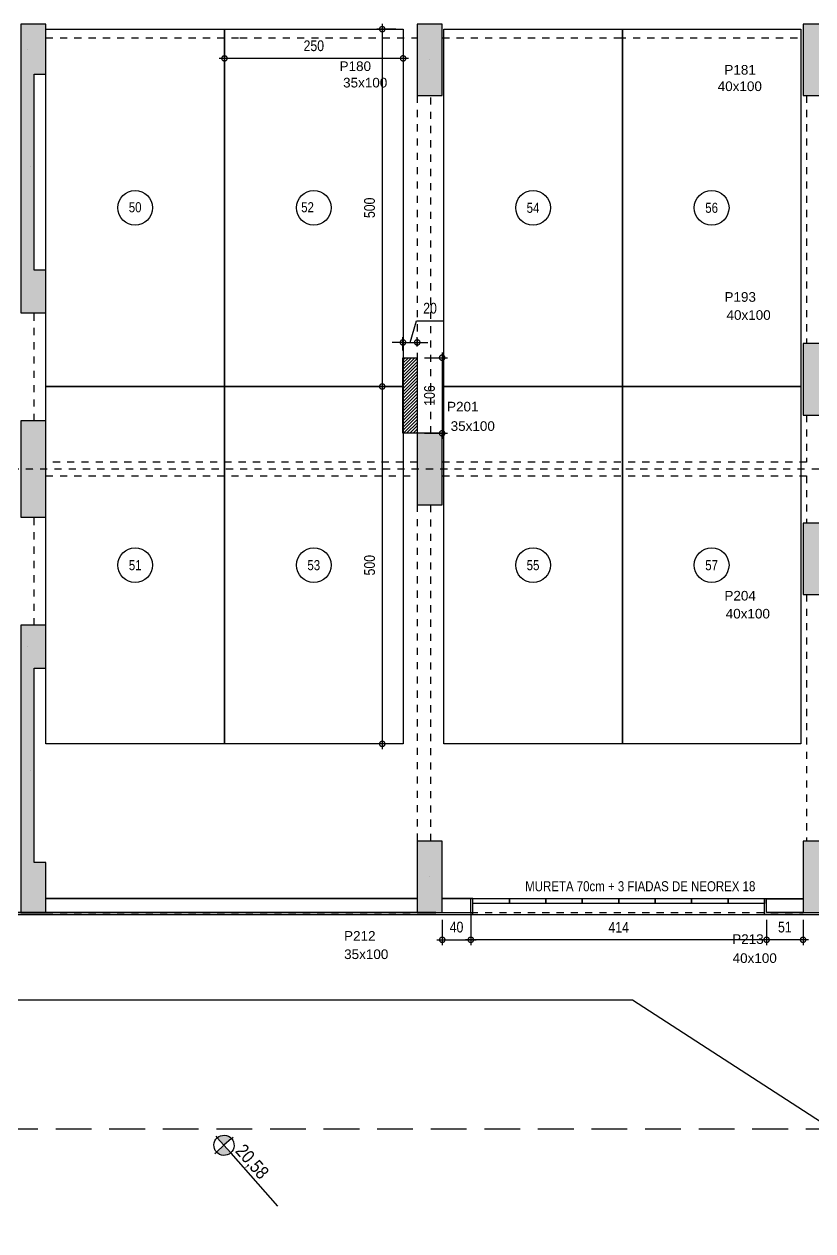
# Model space of a CAD drawing. Header units: metres. Extents: x -133 to 570, y -18 to 184.
# Drawn here: x -21.33 to -10.29, y -7.45 to 9.43 of the extents above; entities that cross this region are included whole.
import ezdxf
from ezdxf.enums import TextEntityAlignment as Align

# ---------------------------------------------------------------- set-up
doc = ezdxf.new("R2010")
doc.units = ezdxf.units.M
doc.linetypes.add('DASHEDX2', pattern=[1.5, 1, -0.5])
doc.linetypes.add('ESTILO_TQS_0004', pattern=[1.12, 0.5, -0.2, 0.01, -0.2, 0.01, -0.2])
for name, color, linetype in [('1', 232, 'DASHEDX2'), ('12', 232, 'Continuous'), ('205', 232, 'ESTILO_TQS_0004'), ('242', 3, 'Continuous'), ('3', 2, 'Continuous'), ('9', 232, 'Continuous'), ('ARQ-ALV ACAB', 4, 'Continuous'), ('ARQ-ALV OSSO', 5, 'Continuous'), ('ARQ-AUX', 7, 'Continuous'), ('ARQ-AUX1', 1, 'Continuous'), ('ARQ-AUX2', 2, 'Continuous'), ('ARQ-DIM EMBASAM', 2, 'Continuous'), ('ARQ-ENCH', 1, 'Continuous'), ('ARQ-EST', 2, 'Continuous'), ('ARQ-PRJ', 7, 'DASHEDX2'), ('ARQ-SIM', 1, 'Continuous'), ('ARQ-TXT EMBASAM', 2, 'Continuous'), ('ARQ-VG', 1, 'Continuous'), ('terreno', 7, 'Continuous')]:
    doc.layers.add(name, color=color, linetype=linetype)
doc.styles.add('Adesa', font='ARIALN.TTF')
doc.styles.get("Standard").update_dxf_attribs({"font": 'arial.ttf'})
doc.dimstyles.new('ADESA 1-0075', dxfattribs={"dimtxt": 0.15, "dimasz": 0.15, "dimexe": 0.075, "dimexo": 0.1, "dimgap": 0.1, "dimtad": 1, "dimdec": 1, "dimlfac": 100, "dimzin": 12, "dimtxsty": 'Adesa', "dimblk": 'DOTSMALL', "dimcen": 1, "dimdle": 0.075, "dimclrd": 1, "dimclre": 1, "dimclrt": 256, "dimazin": 3, "dimtm": 1e-09, "dimtfac": 1, "dimtdec": 1, "dimtmove": 1, "dimatfit": 0, "dimldrblk": 'DOTSMALL', "dimfxl": 0.8, "dimtvp": 2, "dimtolj": 1, "dimtzin": 0, "dimarcsym": 0})

# ---------------------------------------------------------------- blocks, each defined once
blk = doc.blocks.new('PL NEOREX 18')
at = {"layer": 'ARQ-AUX1'}
blk.add_lwpolyline([(0, 0), (0.51, 0), (0.51, -0.07), (0, -0.07)], close=True, dxfattribs=at)
blk = doc.blocks.new('_DotSmall')
at = {"color": 0, "linetype": 'ByBlock', "const_width": 0.5}
blk.add_lwpolyline([(-0.0625, 0, 1), (0.0625, 0, 1)], format="xyb", close=True, dxfattribs=at)
blk = doc.blocks.new('*D22')
at = {"layer": 'ARQ-DIM EMBASAM', "color": 1, "lineweight": -2, "transparency": 16777216}
for p, q in [((-10.94, -3.1), (-10.94, -3.456)), ((-10.43, -3.1), (-10.43, -3.456)), ((-10.355, -3.381), (-11.015, -3.381))]:
    blk.add_line(p, q, dxfattribs=at)
at = {"layer": 'Defpoints', "color": 0, "transparency": 16777216}
for p in [(-10.94, -3, 0), (-10.43, -3, 0), (-10.94, -3.381)]:
    blk.add_point(p, dxfattribs=at)
at = {"layer": 'ARQ-DIM EMBASAM', "color": 1, "lineweight": -2, "transparency": 16777216, "xscale": 0.15, "yscale": 0.15, "zscale": 0.15, "rotation": 180}
blk.add_blockref('_DotSmall', (-10.94, -3.381), dxfattribs=at)
at = {"layer": 'ARQ-DIM EMBASAM', "color": 1, "lineweight": -2, "transparency": 16777216, "xscale": 0.15, "yscale": 0.15, "zscale": 0.15}
blk.add_blockref('_DotSmall', (-10.43, -3.381), dxfattribs=at)
at = {"layer": 'ARQ-DIM EMBASAM', "transparency": 16777216, "insert": (-10.685, -3.204), "char_height": 0.15, "attachment_point": 5, "style": 'Adesa'}
blk.add_mtext('\\A1;51', dxfattribs=at)
blk = doc.blocks.new('*D23')
at = {"layer": 'ARQ-DIM EMBASAM', "color": 1, "lineweight": -2, "transparency": 16777216}
for p, q in [((-15.08, -3.1), (-15.08, -3.456)), ((-10.94, -3.1), (-10.94, -3.456)), ((-10.865, -3.381), (-15.155, -3.381))]:
    blk.add_line(p, q, dxfattribs=at)
at = {"layer": 'Defpoints', "color": 0, "transparency": 16777216}
for p in [(-15.08, -3, 0), (-10.94, -3, 0), (-15.08, -3.381)]:
    blk.add_point(p, dxfattribs=at)
at = {"layer": 'ARQ-DIM EMBASAM', "color": 1, "lineweight": -2, "transparency": 16777216, "xscale": 0.15, "yscale": 0.15, "zscale": 0.15, "rotation": 180}
blk.add_blockref('_DotSmall', (-15.08, -3.381), dxfattribs=at)
at = {"layer": 'ARQ-DIM EMBASAM', "color": 1, "lineweight": -2, "transparency": 16777216, "xscale": 0.15, "yscale": 0.15, "zscale": 0.15}
blk.add_blockref('_DotSmall', (-10.94, -3.381), dxfattribs=at)
at = {"layer": 'ARQ-DIM EMBASAM', "transparency": 16777216, "insert": (-13.01, -3.206), "char_height": 0.15, "attachment_point": 5, "style": 'Adesa'}
blk.add_mtext('\\A1;414', dxfattribs=at)
blk = doc.blocks.new('*D24')
at = {"layer": 'ARQ-DIM EMBASAM', "color": 1, "lineweight": -2, "transparency": 16777216}
for p, q in [((-15.08, -3.005), (-15.08, -3.456)), ((-15.48, -3.1), (-15.48, -3.456)), ((-15.555, -3.381), (-15.005, -3.381))]:
    blk.add_line(p, q, dxfattribs=at)
at = {"layer": 'Defpoints', "color": 0, "transparency": 16777216}
for p in [(-15.48, -3), (-15.08, -2.905), (-15.08, -3.381)]:
    blk.add_point(p, dxfattribs=at)
at = {"layer": 'ARQ-DIM EMBASAM', "color": 1, "lineweight": -2, "transparency": 16777216, "xscale": 0.15, "yscale": 0.15, "zscale": 0.15, "rotation": 180}
blk.add_blockref('_DotSmall', (-15.48, -3.381), dxfattribs=at)
at = {"layer": 'ARQ-DIM EMBASAM', "color": 1, "lineweight": -2, "transparency": 16777216, "xscale": 0.15, "yscale": 0.15, "zscale": 0.15}
blk.add_blockref('_DotSmall', (-15.08, -3.381), dxfattribs=at)
at = {"layer": 'ARQ-DIM EMBASAM', "transparency": 16777216, "insert": (-15.28, -3.204), "char_height": 0.15, "attachment_point": 5, "style": 'Adesa'}
blk.add_mtext('\\A1;40', dxfattribs=at)
blk = doc.blocks.new('vaga')
blk.add_lwpolyline([(5, 0), (5, -2.5), (0, -2.5), (0, 0)], close=True)
blk.add_circle((2.5, -1.25), 0.243)
blk = doc.blocks.new('*D59')
at = {"layer": 'ARQ-DIM EMBASAM', "color": 1, "lineweight": -2, "transparency": 16777216}
for p, q in [((-18.528, 9.26), (-18.528, 8.876)), ((-16.028, 9.26), (-16.028, 8.876)), ((-15.953, 8.951), (-18.603, 8.951))]:
    blk.add_line(p, q, dxfattribs=at)
at = {"layer": 'Defpoints', "color": 0, "transparency": 16777216}
for p in [(-18.528, 9.36, 0), (-16.028, 9.36, 0), (-18.528, 8.951)]:
    blk.add_point(p, dxfattribs=at)
at = {"layer": 'ARQ-DIM EMBASAM', "color": 1, "lineweight": -2, "transparency": 16777216, "xscale": 0.15, "yscale": 0.15, "zscale": 0.15, "rotation": 180}
blk.add_blockref('_DotSmall', (-18.528, 8.951), dxfattribs=at)
at = {"layer": 'ARQ-DIM EMBASAM', "color": 1, "lineweight": -2, "transparency": 16777216, "xscale": 0.15, "yscale": 0.15, "zscale": 0.15}
blk.add_blockref('_DotSmall', (-16.028, 8.951), dxfattribs=at)
at = {"layer": 'ARQ-DIM EMBASAM', "transparency": 16777216, "insert": (-17.278, 9.127), "char_height": 0.15, "attachment_point": 5, "style": 'Adesa'}
blk.add_mtext('\\A1;250', dxfattribs=at)
blk = doc.blocks.new('*D60')
at = {"layer": 'ARQ-DIM EMBASAM', "color": 1, "lineweight": -2, "transparency": 16777216}
for p, q in [((-16.128, 9.36), (-16.395, 9.36)), ((-16.32, 9.435), (-16.32, 4.285)), ((-16.128, 4.36), (-16.395, 4.36))]:
    blk.add_line(p, q, dxfattribs=at)
at = {"layer": 'Defpoints', "color": 0, "transparency": 16777216}
for p in [(-16.028, 9.36, 0), (-16.32, 4.36), (-16.028, 4.36, 0)]:
    blk.add_point(p, dxfattribs=at)
at = {"layer": 'ARQ-DIM EMBASAM', "color": 1, "lineweight": -2, "transparency": 16777216, "xscale": 0.15, "yscale": 0.15, "zscale": 0.15}
for p, rotation in [((-16.32, 9.36), 90), ((-16.32, 4.36), 270)]:
    blk.add_blockref('_DotSmall', p, dxfattribs=dict(at, rotation=rotation))
at = {"layer": 'ARQ-DIM EMBASAM', "transparency": 16777216, "insert": (-16.497, 6.86), "char_height": 0.15, "attachment_point": 5, "rotation": 90, "style": 'Adesa'}
blk.add_mtext('\\A1;500', dxfattribs=at)
blk = doc.blocks.new('*D61')
at = {"layer": 'ARQ-DIM EMBASAM', "color": 1, "lineweight": -2, "transparency": 16777216}
for p, q in [((-16.32, 4.435), (-16.32, -0.715)), ((-16.128, 4.36), (-16.395, 4.36)), ((-16.128, -0.64), (-16.395, -0.64))]:
    blk.add_line(p, q, dxfattribs=at)
at = {"layer": 'Defpoints', "color": 0, "transparency": 16777216}
for p in [(-16.028, 4.36, 0), (-16.32, -0.64), (-16.028, -0.64, 0)]:
    blk.add_point(p, dxfattribs=at)
at = {"layer": 'ARQ-DIM EMBASAM', "color": 1, "lineweight": -2, "transparency": 16777216, "xscale": 0.15, "yscale": 0.15, "zscale": 0.15}
for p, rotation in [((-16.32, 4.36), 90), ((-16.32, -0.64), 270)]:
    blk.add_blockref('_DotSmall', p, dxfattribs=dict(at, rotation=rotation))
at = {"layer": 'ARQ-DIM EMBASAM', "transparency": 16777216, "insert": (-16.497, 1.86), "char_height": 0.15, "attachment_point": 5, "rotation": 90, "style": 'Adesa'}
blk.add_mtext('\\A1;500', dxfattribs=at)
blk = doc.blocks.new('ADESA-SIMB NIVEL PLAN')
h = blk.add_hatch(color=256)
h.dxf.hatch_style = 1
edge = h.paths.add_edge_path()
edge.add_ellipse((-0.038, 0), major_axis=(-0.133, 0.133), ratio=1, start_angle=315.0639, end_angle=405.0639)
edge.add_line((-0.226, 0), (-0.038, 0))
edge.add_line((-0.038, 0), (-0.038, 0.189))
edge = h.paths.add_edge_path()
edge.add_ellipse((-0.038, 0), major_axis=(-0.133, 0.133), ratio=1, start_angle=495.0639, end_angle=585.0639)
edge.add_line((0.151, 0), (-0.038, 0))
edge.add_line((-0.038, 0), (-0.038, -0.189))
for p, q in [((-0.038, 0.189), (-0.038, 0.226)), ((-0.038, 0.189), (-0.038, 0)), ((-0.038, 0), (0.151, 0)), ((-0.038, 0), (0.151, 0)), ((0.151, 0), (0.189, 0)), ((-0.264, 0), (-0.226, 0)), ((-0.226, 0), (-0.038, 0)), ((-0.038, -0.189), (-0.038, 0)), ((-0.037, -0.227), (-0.038, -0.189))]:
    blk.add_line(p, q)
blk.add_lwpolyline([(0.157, 0), (1.472, 0)])
blk.add_ellipse((-0.038, 0), major_axis=(-0.133, 0.133), ratio=1, start_param=3.928105432082424, end_param=10.21129073926201)
at = {"color": 3, "style": 'Adesa'}
for p in [(0.18, 0.072), (0.18, -0.298)]:
    blk.add_attdef('100.00', p, '', height=0.25, rotation=0.0639, dxfattribs=at)
blk = doc.blocks.new('terreno + circ vert')
at = {"layer": 'ARQ-AUX2'}
blk.add_lwpolyline([(50.6534, 15.6421), (50.954, 7.4395), (50.9733, 6.3505), (49.7456, 5.0785), (48.4958, 5.0564), (48.5844, 0.0551), (49.8343, 0.0772), (51.1062, -1.1505), (51.1366, -2.868, -0.4190878), (46.6423, -7.4477), (41.7571, -7.4531), (40.5424, -6.2398), (40.5424, -5.025), (-9.4576, -5.025), (-9.4576, -6.3993), (-12.8191, -4.225), (-35.3141, -4.225), (-38.7204, -6.3934), (-38.7204, -5.025), (-98.7204, -5.025)], format="xyb", dxfattribs=at)
at = {"layer": 'ARQ-EST', "color": 102}
blk.add_lwpolyline([(45.0315, 1.1617, 0.011807), (45.0465, 1.811), (45.1211, 8.4606), (42.945, 9.4812), (35.5548, 12.9472), (27.5061, 16.8929), (22.1014, 19.5405), (15.0017, 23.0148), (8.3251, 26.282), (0.4895, 30.0914), (-5.8932, 33.2362), (-11.2422, 35.8718), (-77.2068, 8.3436), (-72.4625, -3.025), (39.7459, -3.025), (40.5291, -3.025, 0.3925275), (45.0315, 1.1617)], format="xyb", dxfattribs=at)
at = {"layer": 'ARQ-PRJ', "color": 1, "ltscale": 0.5}
blk.add_lwpolyline([(48.0419, 1.3908), (48.1056, 7.0609), (42.945, 9.4812), (35.5548, 12.9472), (27.5061, 16.8929), (22.1014, 19.5405), (15.0017, 23.0148), (8.3251, 26.282), (0.4895, 30.0914), (-5.8932, 33.2362), (-12.2759, 36.3811), (-18.9156, 39.6675), (-31.5995, 31.2229), (-104.3835, 0.8491), (-104.1403, -6.025), (40.5424, -6.025, 0.4109303)], format="xyb", close=True, dxfattribs=at)
at = {"layer": 'Defpoints'}
blk.add_lwpolyline([(45.0315, 1.1617, 0.0118069), (45.0465, 1.811), (45.1211, 8.4606), (42.945, 9.4812), (35.5548, 12.9472), (27.5061, 16.8929), (22.1014, 19.5405), (15.0017, 23.0148), (8.3251, 26.282), (0.4895, 30.0914), (-5.8932, 33.2362), (-11.2422, 35.8718), (-77.2068, 8.3436), (-72.4625, -3.025), (39.7459, -3.025), (40.5292, -3.025, 0.3925339)], format="xyb", close=True, dxfattribs=at)
at = {"layer": 'ARQ-SIM'}
ref = blk.add_blockref('ADESA-SIMB NIVEL PLAN', (-18.5162, -6.2777), dxfattribs=dict(at, xscale=0.75, yscale=0.75, zscale=0.75, rotation=311.3889187360448))
ref.add_attrib('100.00', '20,58', (-18.3863, -6.3431), dxfattribs={"layer": '0', "color": 3, "height": 0.1875, "rotation": 311.45278, "style": 'Adesa'})
blk = doc.blocks.new('*D311')
at = {"layer": 'ARQ-DIM EMBASAM', "color": 1, "lineweight": -2, "transparency": 16777216}
for p, q in [((-15.93, 4.977), (-15.84, 5.279)), ((-15.84, 5.279), (-15.462, 5.279)), ((-16.03, 4.977), (-16.18, 4.977)), ((-16.03, 4.863), (-16.03, 5.052)), ((-16.03, 4.977), (-15.83, 4.977)), ((-16.03, 4.977), (-15.83, 4.977)), ((-15.83, 4.921), (-15.83, 5.052)), ((-15.83, 4.977), (-15.68, 4.977))]:
    blk.add_line(p, q, dxfattribs=at)
at = {"layer": 'Defpoints', "color": 0, "transparency": 16777216}
for p in [(-15.83, 4.977), (-16.03, 4.763, 0), (-15.83, 4.821)]:
    blk.add_point(p, dxfattribs=at)
at = {"layer": 'ARQ-DIM EMBASAM', "color": 1, "lineweight": -2, "transparency": 16777216, "xscale": 0.15, "yscale": 0.15, "zscale": 0.15}
blk.add_blockref('_DotSmall', (-16.03, 4.977), dxfattribs=at)
at = {"layer": 'ARQ-DIM EMBASAM', "color": 1, "lineweight": -2, "transparency": 16777216, "xscale": 0.15, "yscale": 0.15, "zscale": 0.15, "rotation": 180}
blk.add_blockref('_DotSmall', (-15.83, 4.977), dxfattribs=at)
at = {"layer": 'ARQ-DIM EMBASAM', "transparency": 16777216, "insert": (-15.651, 5.455), "char_height": 0.15, "attachment_point": 5, "style": 'Adesa'}
blk.add_mtext('\\A1;20', dxfattribs=at)
blk = doc.blocks.new('*D312')
at = {"layer": 'ARQ-DIM EMBASAM', "color": 1, "lineweight": -2, "transparency": 16777216}
for p, q in [((-15.729, 4.763), (-15.407, 4.763)), ((-15.482, 4.838), (-15.482, 3.63)), ((-15.73, 3.705), (-15.407, 3.705))]:
    blk.add_line(p, q, dxfattribs=at)
at = {"layer": 'Defpoints', "color": 0, "transparency": 16777216}
for p in [(-15.829, 4.763, 0), (-15.83, 3.705), (-15.482, 3.705)]:
    blk.add_point(p, dxfattribs=at)
at = {"layer": 'ARQ-DIM EMBASAM', "color": 1, "lineweight": -2, "transparency": 16777216, "xscale": 0.15, "yscale": 0.15, "zscale": 0.15}
for p, rotation in [((-15.482, 4.763), 90), ((-15.482, 3.705), 270)]:
    blk.add_blockref('_DotSmall', p, dxfattribs=dict(at, rotation=rotation))
at = {"layer": 'ARQ-DIM EMBASAM', "transparency": 16777216, "insert": (-15.658, 4.234), "char_height": 0.15, "attachment_point": 5, "rotation": 90, "style": 'Adesa'}
blk.add_mtext('\\A1;106', dxfattribs=at)
blk = doc.blocks.new('*D346')
at = {"layer": 'ARQ-DIM EMBASAM', "color": 1, "lineweight": -2, "transparency": 16777216}
for p, q in [((-10.94, -3.1), (-10.94, -3.456)), ((-10.43, -3.1), (-10.43, -3.456)), ((-10.355, -3.381), (-11.015, -3.381))]:
    blk.add_line(p, q, dxfattribs=at)
at = {"layer": 'Defpoints', "color": 0, "transparency": 16777216}
for p in [(-10.94, -3, 0), (-10.43, -3, 0), (-10.94, -3.381)]:
    blk.add_point(p, dxfattribs=at)
at = {"layer": 'ARQ-DIM EMBASAM', "color": 1, "lineweight": -2, "transparency": 16777216, "xscale": 0.15, "yscale": 0.15, "zscale": 0.15, "rotation": 180}
blk.add_blockref('_DotSmall', (-10.94, -3.381), dxfattribs=at)
at = {"layer": 'ARQ-DIM EMBASAM', "color": 1, "lineweight": -2, "transparency": 16777216, "xscale": 0.15, "yscale": 0.15, "zscale": 0.15}
blk.add_blockref('_DotSmall', (-10.43, -3.381), dxfattribs=at)
at = {"layer": 'ARQ-DIM EMBASAM', "transparency": 16777216, "insert": (-10.685, -3.204), "char_height": 0.15, "attachment_point": 5, "style": 'Adesa'}
blk.add_mtext('\\A1;51', dxfattribs=at)
blk = doc.blocks.new('*D347')
at = {"layer": 'ARQ-DIM EMBASAM', "color": 1, "lineweight": -2, "transparency": 16777216}
for p, q in [((-15.08, -3.1), (-15.08, -3.456)), ((-10.94, -3.1), (-10.94, -3.456)), ((-10.865, -3.381), (-15.155, -3.381))]:
    blk.add_line(p, q, dxfattribs=at)
at = {"layer": 'Defpoints', "color": 0, "transparency": 16777216}
for p in [(-15.08, -3, 0), (-10.94, -3, 0), (-15.08, -3.381)]:
    blk.add_point(p, dxfattribs=at)
at = {"layer": 'ARQ-DIM EMBASAM', "color": 1, "lineweight": -2, "transparency": 16777216, "xscale": 0.15, "yscale": 0.15, "zscale": 0.15, "rotation": 180}
blk.add_blockref('_DotSmall', (-15.08, -3.381), dxfattribs=at)
at = {"layer": 'ARQ-DIM EMBASAM', "color": 1, "lineweight": -2, "transparency": 16777216, "xscale": 0.15, "yscale": 0.15, "zscale": 0.15}
blk.add_blockref('_DotSmall', (-10.94, -3.381), dxfattribs=at)
at = {"layer": 'ARQ-DIM EMBASAM', "transparency": 16777216, "insert": (-13.01, -3.205), "char_height": 0.15, "attachment_point": 5, "style": 'Adesa'}
blk.add_mtext('\\A1;414', dxfattribs=at)
blk = doc.blocks.new('*D343')
at = {"layer": 'ARQ-DIM EMBASAM', "color": 1, "lineweight": -2, "transparency": 16777216}
for p, q in [((-15.08, -3.005), (-15.08, -3.456)), ((-15.48, -3.1), (-15.48, -3.456)), ((-15.555, -3.381), (-15.005, -3.381))]:
    blk.add_line(p, q, dxfattribs=at)
at = {"layer": 'Defpoints', "color": 0, "transparency": 16777216}
for p in [(-15.48, -3), (-15.08, -2.905), (-15.08, -3.381)]:
    blk.add_point(p, dxfattribs=at)
at = {"layer": 'ARQ-DIM EMBASAM', "color": 1, "lineweight": -2, "transparency": 16777216, "xscale": 0.15, "yscale": 0.15, "zscale": 0.15, "rotation": 180}
blk.add_blockref('_DotSmall', (-15.48, -3.381), dxfattribs=at)
at = {"layer": 'ARQ-DIM EMBASAM', "color": 1, "lineweight": -2, "transparency": 16777216, "xscale": 0.15, "yscale": 0.15, "zscale": 0.15}
blk.add_blockref('_DotSmall', (-15.08, -3.381), dxfattribs=at)
at = {"layer": 'ARQ-DIM EMBASAM', "transparency": 16777216, "insert": (-15.28, -3.204), "char_height": 0.15, "attachment_point": 5, "style": 'Adesa'}
blk.add_mtext('\\A1;40', dxfattribs=at)
blk = doc.blocks.new('est-lo-05-4s1-r00')
at = {"layer": '3'}
h = blk.add_hatch(color=8, dxfattribs=at)
h.dxf.hatch_style = 1
h.paths.add_polyline_path([(4480.191942, 253.001099), (4480.878336, 333.001099), (4505.879256, 333.001099), (4505.192862, 253.001099)])
h.paths.add_polyline_path([(3749.556138, 1173.75538), (3675.011239, 1208.716021), (3675.029004, 1220.600666), (3681.053169, 1233.445703), (3760.152345, 1196.349162)])
h.paths.add_polyline_path([(4392.652721, -102.368986), (4434.333491, -34.084922), (4455.672261, -47.110163), (4413.991491, -115.394227)])
h.paths.add_polyline_path([(4050.790041, -299.818694), (4048.176829, -274.955647), (4127.738581, -266.59337), (4130.351793, -291.456417)])
h.paths.add_polyline_path([(3675.00299, -300.023234), (3700.00299, -300.023234), (3700.00299, -220.023234), (3675.00299, -220.023234)])
h.paths.add_polyline_path([(3675.00299, 253.001099), (3700.00299, 253.001099), (3700.00299, 333.001099), (3675.00299, 333.001099)])
h.paths.add_polyline_path([(3675.00299, 634.98646), (3700.00299, 634.98646), (3700.00299, 714.98646), (3675.00299, 714.98646)])
h.paths.add_polyline_path([(4508.00299, 805.7767), (4483.00299, 805.7767), (4483.00299, 829.898668), (4461.169437, 840.153681), (4471.79773, 862.781968), (4508.00299, 845.7767)])
h.paths.add_polyline_path([(4136.144955, 992.517183), (4063.734435, 1026.527719), (4074.362727, 1049.156007), (4146.773247, 1015.14547)])
h.paths.add_polyline_path([(498.003039, 395.921113), (498.003039, 923.986062), (353.003016, 923.986062), (353.003016, 942.98646), (517.003016, 942.98646), (517.003016, 395.921113)])
h.paths.add_polyline_path([(2530.003309, 842.98646), (2570.003309, 842.98646), (2570.003309, 942.98646), (2530.003309, 942.98646)])
h.paths.add_polyline_path([(-1638.90411, 2308.417379), (-1639.710789, 2308.080731), (-1626.939173, 2277.47733), (-1605.475816, 2266.181704), (-1591.086746, 2295.422123), (-1602.796368, 2323.486104)])
h.paths.add_polyline_path([(520.003309, 245.003526), (520.003309, -299.999844), (555.003309, -299.999844), (555.003309, -229.999844), (539.003309, -229.999844), (539.003309, 185.003526), (555.003309, 185.003526), (555.003309, 245.003526)])
h.paths.add_polyline_path([(-35, 244.918632), (-35, 184.918632), (-19, 184.918632), (-19, -230), (-35, -230), (-35, -300), (517, -300), (517, 245), (498, 245), (498, -281), (0, -281), (0, -19), (255, -19), (255, 244.918632), (178.506963, 244.918632), (178.506963, 225.918632), (236, 225.918632), (236, 0), (0, 0), (0, 225.918632), (57.5, 225.918632), (57.5, 244.918632)])
h.paths.add_polyline_path([(-34.995574, 942.98646), (-34.995574, 872.98646), (-18.995574, 872.98646), (-18.995574, 455.988714), (-34.995574, 455.988714), (-34.995574, 395.921113), (232.004426, 395.921113), (232.004426, 481.921874), (213.004426, 481.921874), (213.004426, 414.921113), (0.004426, 414.921113), (0.004426, 923.98646), (213.004426, 923.98646), (213.004426, 854.922358), (232.004426, 854.922358), (232.004426, 923.98646), (252.004426, 923.98646), (252.004426, 942.98646)])
h.paths.add_polyline_path([(2337.785418, 1567.555313), (2315.359741, 1578.604703), (2293.260961, 1533.753349), (2315.686638, 1522.703959)])
h.paths.add_polyline_path([(870.291031, 1584.94023), (853.247517, 1593.337766), (826.665145, 1539.555944), (843.70866, 1531.158408)])
h.paths.add_polyline_path([(890.02575, 1575.217005), (872.982236, 1583.614541), (846.399864, 1529.832719), (863.443379, 1521.435183)])
h.paths.add_polyline_path([(1025.867309, 1900.695523), (1008.823795, 1909.093059), (969.045991, 1828.360622), (986.089505, 1819.963086)])
h.paths.add_polyline_path([(1045.605182, 1890.970748), (1028.561668, 1899.368284), (988.783864, 1818.635847), (1005.827379, 1810.238311)])
h.paths.add_polyline_path([(-3325.919868, 1288.067867), (-3293.620189, 1301.548622), (-3303.249301, 1324.619823), (-3335.54898, 1311.139067)])
h.paths.add_polyline_path([(-2327.384158, 1704.758701), (-2295.08448, 1718.239457), (-2304.713592, 1741.310657), (-2337.01327, 1727.829901)])
h.paths.add_polyline_path([(-2830.337783, 1494.85313), (-2793.423878, 1510.25974), (-2803.05301, 1533.330931), (-2839.966914, 1517.924321)])
h.paths.add_polyline_path([(-3380.339856, 153.000156), (-3355.339856, 153.000156), (-3355.339856, 223.000156), (-3380.339856, 223.000156)])
h.paths.add_polyline_path([(-2936.336043, 204.000156), (-2936.336043, 454.000156), (-2955.336043, 454.000156), (-2955.336043, 204.000156)])
h.paths.add_polyline_path([(-2042.45661, 2561.553446), (-2019.343795, 2506.183799), (-2001.810073, 2513.502857), (-2024.922888, 2568.872504)])
h.paths.add_polyline_path([(-2269.846055, 3106.51942), (-2246.73324, 3051.149773), (-2229.199518, 3058.468831), (-2252.312333, 3113.838478)])
h.paths.add_polyline_path([(-1900.243914, 3260.782262), (-1892.924846, 3243.248545), (-1837.555212, 3266.361391), (-1844.87428, 3283.895109)])
h.paths.add_polyline_path([(213.004314, 593.000156), (232.004314, 593.000156), (232.004314, 744.000156), (213.004314, 744.000156)], flags=17)
h.paths.add_polyline_path([(3672.003309, 253.001099), (3672.003309, 388.001099), (3637.003309, 388.001099), (3637.003309, 253.001099)])
h.paths.add_polyline_path([(3637.003309, 942.98646), (3637.003194, 872.98646), (3653.003309, 872.98646), (3653.003309, 599.001099), (3637.003309, 599.001099), (3637.003309, 539.001099), (3672.003309, 539.001099), (3672.003309, 942.98646)])
h.paths.add_polyline_path([(3672.003424, 102.001099), (3637.003309, 102.001099), (3637.003309, 42.001099), (3653.003307, 42.001099), (3653.003307, -229.998901), (3637.003309, -229.998901), (3637.003309, -299.998901), (3672.003424, -299.998901)])
h.paths.add_polyline_path([(3075.003309, -299.999844), (3110.003309, -299.999844), (3110.003309, -199.999844), (3075.003309, -199.999844)])
h.paths.add_polyline_path([(3075.003309, 270.500177), (3110.003309, 270.500177), (3110.003309, 370.500177), (3075.003309, 370.500177)])
h.paths.add_polyline_path([(520.003309, 942.98646), (520.003309, 395.925027), (555.003309, 395.925027), (555.003309, 451.98646), (539.003309, 451.98646), (539.003309, 872.98646), (555.003309, 872.98646), (555.003309, 942.98646)])
h.paths.add_polyline_path([(-2102.995138, 253.000177), (-2102.995138, 388.000177), (-2137.995138, 388.000177), (-2137.995138, 253.000177)])
h.paths.add_polyline_path([(-2137.995138, 101.999935), (-2137.995138, -299.999844), (-2102.995138, -299.999844), (-2102.995138, -229.999844), (-2118.995138, -229.999844), (-2118.995138, 41.999935), (-2102.995138, 41.999935), (-2102.995138, 101.999935)])
h.paths.add_polyline_path([(-2137.995141, 942.988972), (-2137.995141, 538.988972), (-2102.995141, 538.988972), (-2102.995141, 598.988972), (-2118.995141, 598.988972), (-2118.995141, 872.988972), (-2102.995141, 872.988972), (-2102.995141, 942.988972)])
h.paths.add_polyline_path([(3075.003309, 842.98646), (3110.003309, 842.98646), (3110.003309, 942.98646), (3075.003309, 942.98646)])
h.paths.add_polyline_path([(2530.003309, -299.999844), (2570.003309, -299.999844), (2570.003309, -199.999844), (2530.003309, -199.999844)])
h.paths.add_polyline_path([(2530.003309, 145.003526), (2570.003309, 145.003526), (2570.003309, 245.003526), (2530.003309, 245.003526)])
h.paths.add_polyline_path([(2530.003309, 395.98646), (2570.003309, 395.98646), (2570.003309, 495.98646), (2530.003309, 495.98646)])
h.paths.add_polyline_path([(1995.003309, -299.999844), (2030.003309, -299.999844), (2030.003309, -199.999844), (1995.003309, -199.999844)])
h.paths.add_polyline_path([(1995.003309, 145.003526), (2030.003309, 145.003526), (2030.003309, 245.003526), (1995.003309, 245.003526)])
h.paths.add_polyline_path([(1995.003309, 395.98646), (2030.003309, 395.98646), (2030.003309, 495.98646), (1995.003309, 495.98646)])
h.paths.add_polyline_path([(1995.003309, 842.98646), (2030.003309, 842.98646), (2030.003309, 942.98646), (1995.003309, 942.98646)])
h.paths.add_polyline_path([(1460.003309, -299.999844), (1495.003309, -299.999844), (1495.003309, -199.999844), (1460.003309, -199.999844)])
h.paths.add_polyline_path([(1460.003309, 145.003526), (1495.003309, 145.003526), (1495.003309, 245.003526), (1460.003309, 245.003526)])
h.paths.add_polyline_path([(1460.003309, 395.98646), (1495.003309, 395.98646), (1495.003309, 495.98646), (1460.003309, 495.98646)])
h.paths.add_polyline_path([(1460.003309, 842.98646), (1495.003309, 842.98646), (1495.003309, 942.98646), (1460.003309, 942.98646)])
h.paths.add_polyline_path([(925.003309, -299.999844), (960.003309, -299.999844), (960.003309, -199.999844), (925.003309, -199.999844)])
h.paths.add_polyline_path([(925.003309, 145.003526), (960.003309, 145.003526), (960.003309, 245.003526), (925.003309, 245.003526)])
h.paths.add_polyline_path([(925.003309, 395.98646), (960.003309, 395.98646), (960.003309, 495.98646), (925.003309, 495.98646)])
h.paths.add_polyline_path([(925.003309, 842.98646), (960.003309, 842.98646), (960.003309, 942.98646), (925.003309, 942.98646)])
h.paths.add_polyline_path([(-1582.999721, -299.999844), (-1547.999721, -299.999844), (-1547.999721, -199.999844), (-1582.999721, -199.999844)])
h.paths.add_polyline_path([(-500.999721, -299.999844), (-465.999721, -299.999844), (-465.999721, -199.999844), (-500.999721, -199.999844)])
h.paths.add_polyline_path([(-1042.999721, -299.999844), (-1002.999721, -299.999844), (-1002.999721, -199.999844), (-1042.999721, -199.999844)])
h.paths.add_polyline_path([(-500.999721, 145.003526), (-465.999721, 145.003526), (-465.999721, 245.003526), (-500.999721, 245.003526)])
h.paths.add_polyline_path([(-1042.999721, 145.003526), (-1002.999721, 145.003526), (-1002.999721, 245.003526), (-1042.999721, 245.003526)])
h.paths.add_polyline_path([(-500.999721, 395.98646), (-465.999721, 395.98646), (-465.999721, 495.98646), (-500.999721, 495.98646)])
h.paths.add_polyline_path([(-1042.999721, 395.98646), (-1002.999721, 395.98646), (-1002.999721, 495.98646), (-1042.999721, 495.98646)])
h.paths.add_polyline_path([(-1582.999721, 270.500177), (-1547.999721, 270.500177), (-1547.999721, 370.500177), (-1582.999721, 370.500177)])
h.paths.add_polyline_path([(-500.999721, 842.988971), (-465.999721, 842.988971), (-465.999721, 942.988971), (-500.999721, 942.988971)])
h.paths.add_polyline_path([(-1042.999721, 842.988971), (-1002.999721, 842.988971), (-1002.999721, 942.988971), (-1042.999721, 942.988971)])
h.paths.add_polyline_path([(-1582.999721, 842.988971), (-1547.999721, 842.988971), (-1547.999721, 942.988971), (-1582.999721, 942.988971)])
h.paths.add_polyline_path([(2878.491855, 1624.359295), (2870.135095, 1607.29575), (2924.019974, 1580.905983), (2932.376734, 1597.969528)])
h.paths.add_polyline_path([(-3380.339856, 611.000177), (-3355.339856, 611.000177), (-3355.339856, 681.000177), (-3380.339856, 681.000177)])
h.paths.add_polyline_path([(-2696.836043, 611.000177), (-2696.836043, 681.000177), (-2721.836043, 681.000177), (-2721.836043, 611.000177)])
h.paths.add_polyline_path([(-2696.836043, 204.000156), (-2696.836043, 454.000156), (-2715.836043, 454.000156), (-2715.836043, 204.000156)])
h.paths.add_polyline_path([(-2731.836043, -299.999844), (-2696.836043, -299.999844), (-2696.836043, -264.999844), (-2731.836043, -264.999844)])
h.paths.add_polyline_path([(-3380.339856, -299.999844), (-3320.339856, -299.999844), (-3320.339856, -280.999844), (-3380.339856, -280.999844)])
h.paths.add_polyline_path([(-1251.700414, 3094.268311), (-1252.507092, 3093.931662), (-1239.735476, 3063.328261), (-1218.272119, 3052.032635), (-1203.883049, 3081.273055), (-1215.592671, 3109.337036)])
h.paths.add_polyline_path([(420.719309, 2826.351805), (412.32167, 2809.308341), (466.143135, 2782.789482), (474.540774, 2799.832946)])
h.paths.add_polyline_path([(-128.567177, 2469.498721), (-139.616566, 2447.073044), (-85.794942, 2420.554509), (-74.745552, 2442.980186)])
h.paths.add_polyline_path([(119.171183, 2972.952079), (110.773545, 2955.908615), (164.59501, 2929.389755), (172.992648, 2946.433219)])
h.paths.add_polyline_path([(576.412492, 2122.1471), (565.363102, 2099.721423), (619.184726, 2073.202887), (630.234116, 2095.628564)])
h.paths.add_polyline_path([(171.937891, 2321.436407), (160.888501, 2299.01073), (214.710126, 2272.492194), (225.759516, 2294.917871)])
h.paths.add_polyline_path([(-1846.18202, 2802.798822), (-1809.267849, 2818.204793), (-1824.67382, 2855.118964), (-1861.587992, 2839.712993)])
h.paths.add_polyline_path([(-1310.499721, 1541.488971), (-1250.499721, 1541.488971), (-1250.499721, 1566.488971), (-1310.499721, 1566.488971)])
h.paths.add_polyline_path([(-1059.612628, 1971.148164), (-1041.951907, 2007.03826), (-1077.842003, 2024.698981), (-1095.502723, 1988.808885)])
h.paths.add_polyline_path([(-524.499721, 1541.488971), (-499.499721, 1541.488971), (-499.499721, 1601.488971), (-524.499721, 1601.488971)])
h.paths.add_polyline_path([(-524.499721, 1881.488971), (-499.499721, 1881.488971), (-499.499721, 1941.488971), (-524.499721, 1941.488971)])
h.paths.add_polyline_path([(251.018664, 1541.488971), (291.018664, 1541.488971), (291.018664, 1581.488971), (251.018664, 1581.488971)])
h.paths.add_polyline_path([(1664.183592, 1619.053462), (1641.757916, 1630.102852), (1619.659136, 1585.251498), (1642.084813, 1574.202108)])
h.paths.add_polyline_path([(251.018664, 1794.282663), (291.018664, 1794.282663), (291.018664, 1824.650067), (251.018664, 1844.333072)])
h.paths.add_polyline_path([(-300.985184, 2071.804142), (-283.400784, 2107.731692), (-319.328334, 2125.316092), (-336.912734, 2089.388541)])
h.paths.add_polyline_path([(-875.89343, 2343.920112), (-853.89385, 2388.820186), (-889.8214, 2406.404586), (-911.82098, 2361.504512)])
h.paths.add_polyline_path([(3624.072778, 1260.343803), (3616.005182, 1243.141655), (3670.327755, 1217.665036), (3678.395351, 1234.867184)])
h.paths.add_polyline_path([(3281.21396, 1427.01517), (3272.816321, 1409.971706), (3326.637786, 1383.452847), (3335.035425, 1400.496311)])
h.paths.add_polyline_path([(2443.032129, 1837.730498), (2434.675071, 1820.667098), (2488.55949, 1794.276391), (2496.916547, 1811.33979)])
h.paths.add_polyline_path([(1848.439737, 2128.830222), (1840.082977, 2111.766677), (1893.967856, 2085.37691), (1902.324616, 2102.440455)])
h.paths.add_polyline_path([(1278.969231, 2407.565141), (1270.571592, 2390.521677), (1324.393057, 2364.002818), (1332.790696, 2381.046282)])
h.paths.add_polyline_path([(1222.390526, 2435.274861), (1213.992887, 2418.231397), (1267.814352, 2391.712538), (1276.211991, 2408.756002)])
h.paths.add_polyline_path([(826.212318, 2629.054888), (817.862707, 2611.987844), (871.758635, 2585.620651), (880.108247, 2602.687695)])
h.paths.add_polyline_path([(-548.331574, 2676.321486), (-559.380964, 2653.895809), (-379.975549, 2565.50069), (-368.926159, 2587.926367)])
h.paths.add_polyline_path([(-300.838681, 3179.255192), (-309.236218, 3162.211678), (-129.830803, 3073.816559), (-121.433267, 3090.860073)])
h.paths.add_polyline_path([(-1026.544799, 3536.825065), (-1034.942438, 3519.781601), (-981.120973, 3493.262742), (-972.723334, 3510.306206)])
h.paths.add_polyline_path([(-1415.729753, 3462.94789), (-1408.410685, 3445.414172), (-1353.041051, 3468.527018), (-1360.360119, 3486.060736)])
h.paths.add_polyline_path([(-1824.790765, 1941.513397), (-1815.163965, 1918.441233), (-1762.559432, 1940.390336), (-1796.445767, 2021.604352), (-1813.980611, 2014.287984), (-1789.721076, 1956.146132), (-1824.790786, 1941.513388)])
at = {"layer": '1'}
for points in [[(-2102.995141, 924.000156), (-1831.187718, 924.000156)], [(-1831.187718, 924.000156), (-1582.999721, 924.000156)], [(-1547.999721, 924.000156), (-1300.999721, 924.000156)], [(-1300.999721, 924.000156), (-1042.999721, 924.000156)], [(-1582.999721, 843.000156), (-1582.999721, 370.500177)], [(-1563.999721, 370.500177), (-1563.999721, 843.000156)], [(-1037.999721, 843.000156), (-1037.999721, 495.997902)], [(-2118.995138, 388.000177), (-2118.995138, 538.988972)], [(-1037.999721, 395.997902), (-1037.999721, 329.986758)], [(-1582.999721, 329.986758), (-2102.995138, 329.986758)], [(-1037.999721, 329.986758), (-1547.999721, 329.986758)], [(-2102.995138, 310.986758), (-1582.999721, 310.986758)], [(-1547.999721, 310.986758), (-1037.999721, 310.986758)], [(-1037.999721, 310.986758), (-1037.999721, 244.99663)], [(-1582.999721, 270.500177), (-1582.999721, -199.999844)], [(-1563.999721, -199.999844), (-1563.999721, 270.500177)], [(-2118.995138, 101.999935), (-2118.995138, 253.000177)], [(-1037.999721, 144.99663), (-1037.999721, -199.999844)], [(-1582.999721, -280.999844), (-2102.995138, -280.999844)], [(-1042.999721, -280.999844), (-1547.999721, -280.999844)], [(-2102.995138, -299.999844), (-1582.999721, -299.999844)], [(-1547.999721, -299.999844), (-1042.999721, -299.999844)]]:
    blk.add_lwpolyline(points, dxfattribs=at)
at = {"layer": '205'}
blk.add_line((4659.154326, 320.486758), (-3743.509623, 320.486758), dxfattribs=at)
at = {"layer": '242', "linetype": 'Continuous'}
for p, q in [((-2128.495141, 907.988972), (-2128.495141, 907.988972)), ((-1565.499721, 892.988971), (-1565.499721, 892.988971)), ((-2124.764103, 743.235794), (-2124.764103, 743.235794)), ((-2120.495138, 320.486758), (-2120.495138, 320.486758)), ((-1565.499721, 320.486758), (-1565.499721, 320.486758)), ((-2128.495138, 71.999935), (-2128.495138, 71.999935)), ((-2124.74951, -101.239098), (-2124.74951, -101.239098)), ((-1565.499721, -249.999844), (-1565.499721, -249.999844))]:
    blk.add_line(p, q, dxfattribs=at)
at = {"layer": '3', "linetype": 'Continuous'}
for points in [[(-2137.995141, 942.988972), (-2137.995141, 538.988972), (-2102.995141, 538.988972), (-2102.995141, 598.988972), (-2118.995141, 598.988972), (-2118.995141, 872.988972), (-2102.995141, 872.988972), (-2102.995141, 942.988972), (-2137.995141, 942.988972)], [(-1582.999721, 842.988971), (-1547.999721, 842.988971), (-1547.999721, 942.988971), (-1582.999721, 942.988971), (-1582.999721, 842.988971)], [(-1042.999721, 842.988971), (-1002.999721, 842.988971), (-1002.999721, 942.988971), (-1042.999721, 942.988971), (-1042.999721, 842.988971)], [(-1042.999721, 395.98646), (-1002.999721, 395.98646), (-1002.999721, 495.98646), (-1042.999721, 495.98646), (-1042.999721, 395.98646)], [(-2102.995138, 253.000177), (-2102.995138, 388.000177), (-2137.995138, 388.000177), (-2137.995138, 253.000177), (-2102.995138, 253.000177)], [(-1582.999721, 270.500177), (-1547.999721, 270.500177), (-1547.999721, 370.500177), (-1582.999721, 370.500177), (-1582.999721, 270.500177)], [(-1042.999721, 145.003526), (-1002.999721, 145.003526), (-1002.999721, 245.003526), (-1042.999721, 245.003526), (-1042.999721, 145.003526)], [(-2137.995138, 101.999935), (-2137.995138, -299.999844), (-2102.995138, -299.999844), (-2102.995138, -229.999844), (-2118.995138, -229.999844), (-2118.995138, 41.999935), (-2102.995138, 41.999935), (-2102.995138, 101.999935), (-2137.995138, 101.999935)], [(-1582.999721, -299.999844), (-1547.999721, -299.999844), (-1547.999721, -199.999844), (-1582.999721, -199.999844), (-1582.999721, -299.999844)], [(-1042.999721, -299.999844), (-1002.999721, -299.999844), (-1002.999721, -199.999844), (-1042.999721, -199.999844), (-1042.999721, -299.999844)]]:
    blk.add_lwpolyline(points, dxfattribs=at)
at = {"layer": '12', "linetype": 'Continuous'}
for s, p in [('35x100', (-1686.790395, 854.383393)), ('40x100', (-1162.44161, 849.346876)), ('40x100', (-1150.152654, 529.263425)), ('35x100', (-1536.237759, 373.920254)), ('40x100', (-1151.239435, 111.440778)), ('35x100', (-1685.35053, -365.01527)), ('40x100', (-1141.587943, -370.457398))]:
    blk.add_text(s, height=13.5, dxfattribs=at).set_placement(p)
at = {"layer": '9', "linetype": 'Continuous'}
for s, p in [('P180', (-1691.708062, 877.367076)), ('P181', (-1153.111421, 872.330558)), ('P193', (-1152.973025, 554.549942)), ('P201', (-1541.274276, 401.119672)), ('P204', (-1153.080638, 136.56493)), ('P212', (-1685.412105, -339.372623)), ('P213', (-1142.160774, -343.873929))]:
    blk.add_text(s, height=13.5, dxfattribs=at).set_placement(p)

msp = doc.modelspace()

# ---------------------------------------------------------------- hatches: boundary and pattern name
at = {"layer": 'ARQ-ENCH'}
h = msp.add_hatch(dxfattribs=at)
h.set_pattern_fill('ANSI31', color=256, scale=0.01)
h.set_pattern_definition([(45, (-0.390022, -0.058746), (-0.02245064, 0.02245064), [])])
h.paths.add_polyline_path([(-16.03, 4.7625), (-15.83, 4.7625), (-15.83, 3.705), (-16.03, 3.705)])

# ---------------------------------------------------------------- linework, layer by layer
at = {"layer": 'ARQ-ALV ACAB', "elevation": 0}
for points in [[(-15.83, -2.805), (-21.03, -2.8051)], [(-15.5699, -3.0248), (-15.0499, -3.0248), (-15.0499, -2.805), (-15.48, -2.805)], [(-15.5698, -3.0248), (-15.0498, -3.0248), (-15.0498, -2.805), (-15.48, -2.805)], [(-10.43, -3.025), (-10.9699, -3.025), (-10.9699, -2.805), (-10.43, -2.805)], [(-10.43, -3.025), (-10.9698, -3.025), (-10.9698, -2.805), (-10.43, -2.805)], [(-15.5696, -3.0249), (-29.2034, -3.0249)]]:
    msp.add_lwpolyline(points, dxfattribs=at)
at = {"layer": 'ARQ-ALV OSSO', "elevation": 0}
for points in [[(-15.83, -2.81), (-21.03, -2.8101)], [(-15.5699, -2.9998), (-15.0799, -2.9998), (-15.0799, -2.81), (-15.48, -2.81)], [(-15.5698, -2.9998), (-15.0798, -2.9998), (-15.0798, -2.81), (-15.48, -2.81)], [(-10.43, -3), (-10.9399, -3), (-10.9399, -2.81), (-10.43, -2.81)], [(-10.43, -3), (-10.9398, -3), (-10.9398, -2.81), (-10.43, -2.81)], [(-15.5697, -2.9999), (-29.1734, -3)]]:
    msp.add_lwpolyline(points, dxfattribs=at)
at = {"layer": 'ARQ-AUX', "elevation": 0}
for points in [[(-15.0499, -3.0248), (-10.9699, -3.025)], [(-15.0498, -3.0248), (-10.9698, -3.025)]]:
    msp.add_lwpolyline(points, dxfattribs=at)
at = {"layer": 'ARQ-ENCH', "elevation": 0}
msp.add_lwpolyline([(-16.03, 4.7625), (-15.83, 4.7625), (-15.83, 3.705), (-16.03, 3.705)], close=True, dxfattribs=at)

# ---------------------------------------------------------------- block references
at = {"linetype": 'Continuous', "xscale": 0.01, "yscale": 0.01, "zscale": 0.01}
msp.add_blockref('est-lo-05-4s1-r00', (0, 0), dxfattribs=at)
for p in [(-15.0499, -2.805, 0), (-15.0498, -2.805, 0), (-14.5399, -2.805, 0), (-14.5398, -2.805, 0), (-14.0299, -2.805, 0), (-14.0298, -2.805, 0), (-13.5199, -2.805, 0), (-13.5198, -2.805, 0), (-13.0099, -2.805, 0), (-13.0098, -2.805, 0), (-12.4999, -2.805, 0), (-12.4998, -2.805, 0), (-11.9899, -2.805, 0), (-11.9898, -2.805, 0), (-11.4799, -2.805, 0), (-11.4798, -2.805, 0)]:
    msp.add_blockref('PL NEOREX 18', p)
at = {"layer": 'ARQ-VG', "rotation": 270}
for p in [(-18.5283, 9.3605, 0), (-16.0283, 9.3605, 0), (-12.9594, 9.3605, 0), (-10.4594, 9.3605, 0), (-18.5283, 4.3605, 0), (-16.0283, 4.3605, 0), (-12.9594, 4.3605, 0), (-10.4594, 4.3605, 0)]:
    msp.add_blockref('vaga', p, dxfattribs=at)
at = {"layer": 'terreno'}
msp.add_blockref('terreno + circ vert', (0, 0), dxfattribs=at)

# ---------------------------------------------------------------- texts
at = {"layer": 'ARQ-TXT EMBASAM', "style": 'Adesa'}
msp.add_text('MURETA 70cm + 3 FIADAS DE NEOREX 18', height=0.14, dxfattribs=at).set_placement((-12.7082, -2.7017, -0.0353), align=Align.CENTER)
at = {"layer": 'ARQ-VG', "style": 'Adesa'}
for s, p in [('50', (-19.7787, 6.8682, 0)), ('52', (-17.3657, 6.8682, 0)), ('54', (-14.2094, 6.8605, 0)), ('56', (-11.7094, 6.8605, 0)), ('51', (-19.7783, 1.8605, 0)), ('53', (-17.2783, 1.8605, 0)), ('55', (-14.2094, 1.8605, 0)), ('57', (-11.7094, 1.8605, 0))]:
    msp.add_text(s, height=0.14, dxfattribs=at).set_placement(p, align=Align.MIDDLE_CENTER)

# ---------------------------------------------------------------- dimensions: what is measured, and where the dimension line sits
at = {"layer": 'ARQ-DIM EMBASAM'}
for base, p1, p2, picture, middle in [((-18.5283, 8.9507), (-16.0283, 9.3605, 0), (-18.5283, 9.3605, 0), '*D59', (-17.2783, 9.1273)), ((-15.83, 4.9771), (-16.03, 4.7625, 0), (-15.83, 4.8213), '*D311', (-15.7395, 5.4553)), ((-15.0799, -3.3808, 0), (-15.48, -2.9998, 0), (-15.0799, -2.9049, 0), '*D24', (-15.2799, -3.2042, 0)), ((-15.0798, -3.3808, 0), (-15.48, -2.9998, 0), (-15.0798, -2.9049, 0), '*D343', (-15.2799, -3.2042, 0)), ((-15.0799, -3.3808), (-10.9399, -3, 0), (-15.0799, -2.9998, 0), '*D23', (-13.0099, -3.2055)), ((-15.0798, -3.3808), (-10.9398, -3, 0), (-15.0798, -2.9998, 0), '*D347', (-13.0098, -3.2055)), ((-10.9399, -3.3808), (-10.43, -3, 0), (-10.9399, -3, 0), '*D22', (-10.6849, -3.2042)), ((-10.9398, -3.3808), (-10.43, -3, 0), (-10.9398, -3, 0), '*D346', (-10.6849, -3.2042))]:
    dim = msp.add_linear_dim(base=base, p1=p1, p2=p2, dimstyle='ADESA 1-0075', dxfattribs=at)
    dim.commit()
    dim.dimension.update_dxf_attribs({"geometry": picture, "text_midpoint": middle})
for base, p1, p2, picture, middle in [((-16.32, 4.3605), (-16.0283, 9.3605, 0), (-16.0283, 4.3605, 0), '*D60', (-16.4966, 6.8605)), ((-16.32, -0.6395), (-16.0283, 4.3605, 0), (-16.0283, -0.6395, 0), '*D61', (-16.4966, 1.8605))]:
    dim = msp.add_linear_dim(base=base, p1=p1, p2=p2, angle=90, dimstyle='ADESA 1-0075', dxfattribs=at)
    dim.commit()
    dim.dimension.update_dxf_attribs({"geometry": picture, "text_midpoint": middle})
dim = msp.add_linear_dim(base=(-15.4817, 3.705), p1=(-15.8291, 4.7625, 0), p2=(-15.83, 3.705), angle=90, dimstyle='ADESA 1-0075', override={"dimdec": 0}, dxfattribs=at)
dim.commit()
dim.dimension.update_dxf_attribs({"geometry": '*D312', "text_midpoint": (-15.6583, 4.2338)})

doc.saveas('drawing.dxf')
